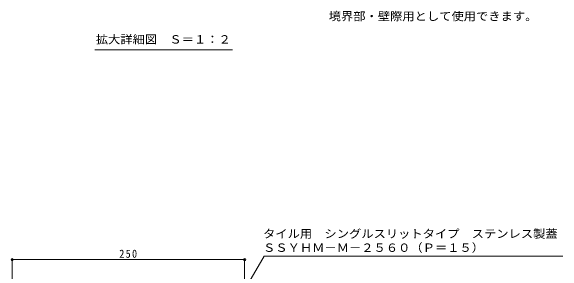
# Model space of a CAD drawing. Units: millimetres at full size, sheet at 1:3, with parts at other scales. Extents: x -1117 to 1162, y -824 to 816.
# Drawn here: x 438 to 1032, y -291 to -10 of the extents above; entities that cross this region are included whole.
import ezdxf
from ezdxf.enums import TextEntityAlignment as Align

# ---------------------------------------------------------------- set-up
doc = ezdxf.new("R2010")
doc.units = ezdxf.units.MM
doc.header["$LTSCALE"] = 3
doc.header["$PDMODE"] = 32
doc.header["$PDSIZE"] = 2.4
for name, color, linetype, lineweight in [('4-4', 7, 'Continuous', 9), ('4-5', 7, 'Continuous', 9), ('D-5', 7, 'Continuous', 9)]:
    doc.layers.add(name, color=color, linetype=linetype, lineweight=lineweight)
doc.styles.add('ＭＳ ゴシック', font='')
doc.styles.get('ＭＳ ゴシック').set_extended_font_data('MS Gothic')

msp = doc.modelspace()

# ---------------------------------------------------------------- linework, layer by layer
at = {"layer": '4-4'}
for p, q in [((439.376, -277.124), (439.376, -358.12)), ((439.376, -278.024), (689.375, -278.024)), ((689.375, -277.124), (689.375, -358.12))]:
    msp.add_line(p, q, dxfattribs=at)
for p in [(439.376, -278.024), (689.375, -278.024)]:
    msp.add_point(p, dxfattribs=at)
at = {"layer": '4-5'}
msp.add_lwpolyline([(1031.681, -274.217), (710.203, -274.217), (658.875, -363.119), (661.746, -356.19)], dxfattribs=at)
at = {"layer": 'D-5'}
msp.add_line((528.227, -51.988), (676.296, -51.988), dxfattribs=at)

# ---------------------------------------------------------------- texts
at = {"layer": '4-4', "color": 2, "insert": (554.625, -276.224), "char_height": 8.798, "attachment_point": 7, "style": 'ＭＳ ゴシック'}
msp.add_mtext('\\T1.27;\\W0.9;250', dxfattribs=at)
at = {"layer": '4-5', "color": 2, "style": 'ＭＳ ゴシック', "width": 1.1}
for s, p in [('タイル用\u3000シングルスリットタイプ\u3000ステンレス製蓋', (709.181, -257.336)), ('ＳＳＹＨＭ－Ｍ－２５６０（Ｐ＝１５）', (709.181, -272.336))]:
    msp.add_text(s, height=8.798, dxfattribs=at).set_placement(p, align=Align.BOTTOM_LEFT)
at = {"layer": 'D-5', "color": 2, "style": 'ＭＳ ゴシック', "width": 1.1}
for s, p in [('\u3000境界部・壁際用として使用できます。', (766.575, -23.089)), ('拡大詳細図\u3000Ｓ＝１：２', (529.296, -48.031))]:
    msp.add_text(s, height=8.798, dxfattribs=at).set_placement(p, align=Align.BOTTOM_LEFT)

doc.saveas('drawing.dxf')
